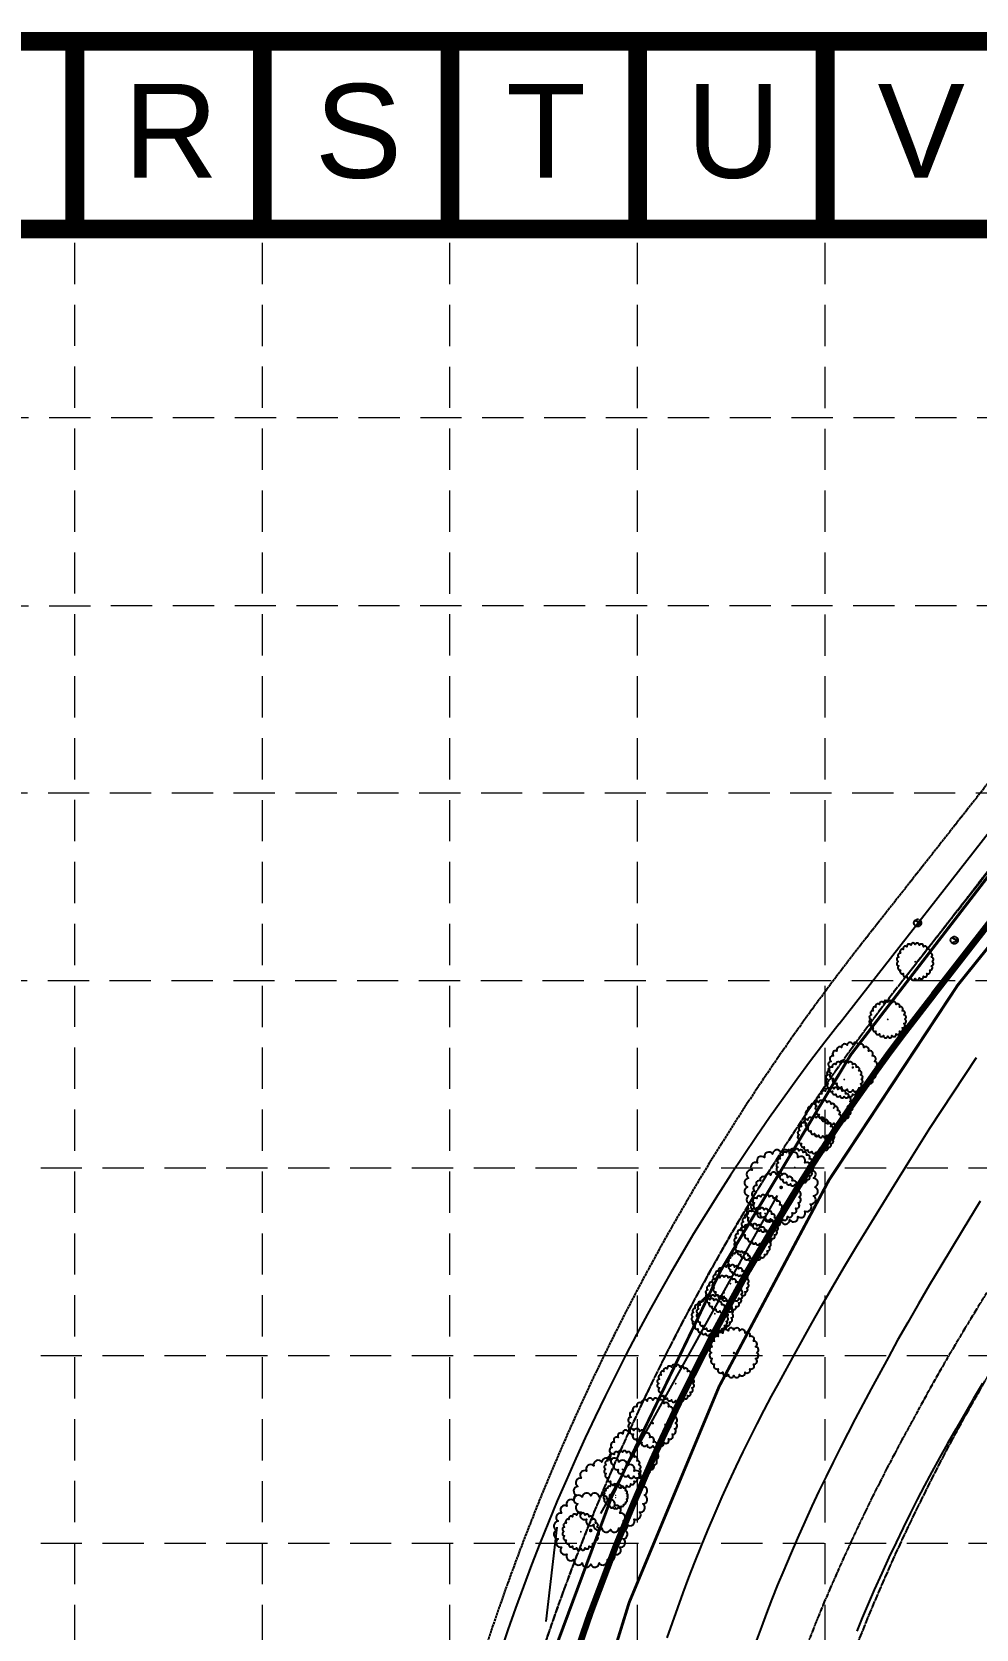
# Model space of a CAD drawing. Header units: inches. Extents: x 2600819 to 2602871, y 7032016 to 7035296.
# Drawn here: x 2601730.6 to 2601988.2, y 7034860.8 to 7035296.1 of the extents above; entities that cross this region are included whole.
import ezdxf
from ezdxf.enums import TextEntityAlignment as Align

# ---------------------------------------------------------------- set-up
doc = ezdxf.new("R2010")
doc.units = ezdxf.units.IN
doc.header["$MEASUREMENT"] = 0
for name, pattern in [('CREEK', [1.2, 1, -0.05, 0, -0.05, 0, -0.05, 0, -0.05]), ('DASHED', [0.8, 0.75, -0.05]), ('HIDDEN', [0.375, 0.25, -0.125]), ('PHANTOM', [2.1, 1.75, -0.05, 0.1, -0.05, 0.1, -0.05])]:
    doc.linetypes.add(name, pattern=pattern)
for name, color, linetype in [('BASE', 7, 'Continuous'), ('CREEK', 170, 'CREEK'), ('EASPH-PVMT', 7, 'Continuous'), ('EESMT', 7, 'DASHED'), ('EWAT', 150, 'DASHED'), ('FENCE', 242, 'DASHED'), ('GRID', 254, 'HIDDEN'), ('LIMITS OF DISTURBANCE', 1, 'HIDDEN'), ('PWAT', 4, 'Continuous'), ('ROW', 252, 'PHANTOM'), ('TREE', 250, 'Continuous'), ('TREET', 250, 'Continuous')]:
    doc.layers.add(name, color=color, linetype=linetype)
doc.styles.get("Standard").update_dxf_attribs({"font": 'ARIAL.TTF'})
doc.styles.add('UTIL', font='romans.shx', dxfattribs={"width": 0.9})
doc.linetypes.add('8IN-W', pattern='A,0.8,-0.05,0.8,-0.05,0.8,-0.125,["8%%34 W",UTIL,S=0.08,R=0,X=-0.1,Y=-0.04],-0.22', length=2.845)
doc.linetypes.add('ASPH-E2', pattern='A,0.45,-0.05,0.9,[138,ltypeshp.shx,S=-0.013,R=0,X=0,Y=0],0.45', length=1.85)
doc.linetypes.add('BARBWIRE_1', pattern='A,1,-0.1,["X",Standard,S=0.075,R=0,X=-0.025,Y=-0.0375],-0.1', length=1.2)

# ---------------------------------------------------------------- blocks, each defined once
blk = doc.blocks.new('treet')
at = {"layer": 'TREET', "const_width": 0.5}
blk.add_lwpolyline([(-0.25, 0, 1), (0.25, 0, 1)], format="xyb", close=True, dxfattribs=at)

msp = doc.modelspace()

# ---------------------------------------------------------------- linework, layer by layer
at = {"color": 4}
for p, q in [((2601954.63, 7035002.2), (2601952.98, 7035003.34)), ((2601905.01, 7034915.7), (2601903.2, 7034916.55))]:
    msp.add_line(p, q, dxfattribs=at)
at = {"layer": 'BASE', "color": 9}
msp.add_line((2600872.39, 7035242.37), (2602816.94, 7035242.37), dxfattribs=at)
at = {"layer": 'BASE', "const_width": 5.12}
for points in [[(2602868.11, 7032018.5), (2602868.11, 7035293.54), (2600821.22, 7035293.54), (2600821.22, 7032018.5)], [(2602816.94, 7032069.68), (2602816.94, 7035242.37), (2600872.39, 7035242.37), (2600872.39, 7032069.68)]]:
    msp.add_lwpolyline(points, close=True, dxfattribs=at)
for points in [[(2601742.32, 7035293.54), (2601742.32, 7035242.37)], [(2601793.49, 7035293.54), (2601793.49, 7035242.37)], [(2601844.66, 7035293.54), (2601844.66, 7035242.37)], [(2601895.84, 7035293.54), (2601895.84, 7035242.37)], [(2601947.01, 7035293.54), (2601947.01, 7035242.37)]]:
    msp.add_lwpolyline(points, dxfattribs=at)
at = {"layer": 'CREEK'}
for p, q in [((2601991.1, 7034952.43), (2601988.1, 7034947.56)), ((2601988.1, 7034947.56), (2601985.11, 7034942.65)), ((2601985.11, 7034942.65), (2601982.22, 7034937.81)), ((2601982.22, 7034937.81), (2601979.49, 7034933.15)), ((2601979.49, 7034933.15), (2601977.01, 7034928.79)), ((2601977.01, 7034928.79), (2601972.29, 7034920.28)), ((2601972.29, 7034920.28), (2601967.95, 7034912.3)), ((2601965.89, 7034908.42), (2601963.88, 7034904.58)), ((2601967.95, 7034912.3), (2601965.89, 7034908.42)), ((2601963.88, 7034904.58), (2601961.91, 7034900.74)), ((2601961.91, 7034900.74), (2601959.96, 7034896.86)), ((2601959.96, 7034896.86), (2601958.03, 7034892.92)), ((2601958.03, 7034892.92), (2601956.09, 7034888.89)), ((2601956.09, 7034888.89), (2601954.14, 7034884.72)), ((2601954.14, 7034884.72), (2601952.15, 7034880.38)), ((2601952.15, 7034880.38), (2601950.12, 7034875.85)), ((2601950.12, 7034875.85), (2601948.4, 7034871.93)), ((2601948.4, 7034871.93), (2601946.78, 7034868.14)), ((2601946.78, 7034868.14), (2601945.25, 7034864.47)), ((2601943.8, 7034860.88), (2601942.42, 7034857.35)), ((2601945.25, 7034864.47), (2601943.8, 7034860.88))]:
    msp.add_line(p, q, dxfattribs=at)
at = {"layer": 'EASPH-PVMT', "linetype": 'ASPH-E2'}
for p, q in [((2601975.61, 7034997.31), (2601988.28, 7035016.52)), ((2601970.54, 7034989.26), (2601975.61, 7034997.31)), ((2601965.21, 7034980.71), (2601970.54, 7034989.26)), ((2601958.91, 7034970.48), (2601965.21, 7034980.71)), ((2601989.28, 7034977.39), (2601984.36, 7034969.34)), ((2601955.61, 7034965.04), (2601958.91, 7034970.48)), ((2601984.36, 7034969.34), (2601978.56, 7034959.7)), ((2601952.32, 7034959.57), (2601955.61, 7034965.04)), ((2601949.13, 7034954.18), (2601952.32, 7034959.57)), ((2601978.56, 7034959.7), (2601975.52, 7034954.59)), ((2601946.11, 7034948.99), (2601949.13, 7034954.18)), ((2601975.52, 7034954.59), (2601972.5, 7034949.43)), ((2601943.36, 7034944.14), (2601946.11, 7034948.99)), ((2601972.5, 7034949.43), (2601969.56, 7034944.35)), ((2601938.73, 7034935.81), (2601943.36, 7034944.14)), ((2601969.56, 7034944.35), (2601966.79, 7034939.47)), ((2601966.79, 7034939.47), (2601964.27, 7034934.9)), ((2601934.44, 7034928.01), (2601938.73, 7034935.81)), ((2601964.27, 7034934.9), (2601959.57, 7034926.22)), ((2601932.41, 7034924.22), (2601934.44, 7034928.01)), ((2601959.57, 7034926.22), (2601955.24, 7034918.07)), ((2601930.42, 7034920.47), (2601932.41, 7034924.22)), ((2601928.48, 7034916.71), (2601930.42, 7034920.47)), ((2601955.24, 7034918.07), (2601953.18, 7034914.12)), ((2601924.66, 7034909.06), (2601926.56, 7034912.92)), ((2601926.56, 7034912.92), (2601928.48, 7034916.71)), ((2601953.18, 7034914.12), (2601951.17, 7034910.21)), ((2601922.77, 7034905.11), (2601924.66, 7034909.06)), ((2601951.17, 7034910.21), (2601949.19, 7034906.29)), ((2601920.87, 7034901.02), (2601922.77, 7034905.11)), ((2601949.19, 7034906.29), (2601947.25, 7034902.35)), ((2601918.95, 7034896.76), (2601920.87, 7034901.02)), ((2601947.25, 7034902.35), (2601945.32, 7034898.33)), ((2601917.01, 7034892.31), (2601918.95, 7034896.76)), ((2601945.32, 7034898.33), (2601943.39, 7034894.22)), ((2601915.05, 7034887.71), (2601917.01, 7034892.31)), ((2601943.39, 7034894.22), (2601941.44, 7034889.97)), ((2601913.22, 7034883.28), (2601915.05, 7034887.71)), ((2601941.44, 7034889.97), (2601939.47, 7034885.55)), ((2601911.49, 7034878.98), (2601913.22, 7034883.28)), ((2601939.47, 7034885.55), (2601937.46, 7034880.93)), ((2601909.85, 7034874.78), (2601911.49, 7034878.98)), ((2601937.46, 7034880.93), (2601935.7, 7034876.79)), ((2601908.29, 7034870.65), (2601909.85, 7034874.78)), ((2601935.7, 7034876.79), (2601934.05, 7034872.79)), ((2601906.79, 7034866.55), (2601908.29, 7034870.65)), ((2601934.05, 7034872.79), (2601932.49, 7034868.91)), ((2601905.34, 7034862.45), (2601906.79, 7034866.55)), ((2601931.02, 7034865.13), (2601929.61, 7034861.4)), ((2601932.49, 7034868.91), (2601931.02, 7034865.13)), ((2601903.92, 7034858.33), (2601905.34, 7034862.45)), ((2601929.61, 7034861.4), (2601928.26, 7034857.7))]:
    msp.add_line(p, q, dxfattribs=at)
at = {"layer": 'EESMT'}
msp.add_line((2602074.53, 7035196.78), (2601957.77, 7035048.57), dxfattribs=at)
msp.add_arc((2602451.19, 7034659.86), 628.14, 141.76951, 180.91951, dxfattribs=at)
msp.add_arc((2602451.19, 7034659.86), 628.14, 141.76951, 180.91951, dxfattribs=at)
at = {"layer": 'EWAT', "color": 145, "linetype": '8IN-W'}
for q in [(2602102.06, 7035219.11), (2602084.59, 7035196.78)]:
    msp.add_line((2601950.82, 7035025.72), q, dxfattribs=at)
at = {"layer": 'EWAT', "color": 145}
for p, q in [((2601971.53, 7035053.93, 549.82), (2601973.24, 7035053.23, 549.82)), ((2601971.53, 7035052.52, 549.82), (2601973.24, 7035053.23, 549.82)), ((2601981.54, 7035049.22, 549.29), (2601983.25, 7035048.52, 549.29)), ((2601981.54, 7035047.81, 549.29), (2601983.25, 7035048.52, 549.29))]:
    msp.add_line(p, q, dxfattribs=at)
for centre in [(2601972.24, 7035053.23, 549.82), (2601982.25, 7035048.52, 549.29)]:
    msp.add_circle(centre, 1, dxfattribs=at)
at = {"layer": 'EWAT', "color": 145, "linetype": '8IN-W'}
msp.add_arc((2602395.26, 7034675.19), 566.03, 141.737, 182.5623, dxfattribs=at)
at = {"layer": 'FENCE', "color": 252, "linetype": 'BARBWIRE_1'}
for p, q in [((2601933.91, 7034978.9), (2601926.86, 7034966.28)), ((2601926.86, 7034966.28), (2601885.69, 7034892.26)), ((2601989.91, 7034927.7), (2601987.47, 7034923.62)), ((2601987.47, 7034923.62), (2601982.65, 7034915.29)), ((2601982.65, 7034915.29), (2601980.4, 7034911.32)), ((2601980.4, 7034911.32), (2601978.25, 7034907.45)), ((2601978.25, 7034907.45), (2601976.16, 7034903.64)), ((2601974.14, 7034899.85), (2601972.16, 7034896.06)), ((2601976.16, 7034903.64), (2601974.14, 7034899.85)), ((2601972.16, 7034896.06), (2601970.21, 7034892.24)), ((2601970.21, 7034892.24), (2601968.28, 7034888.35)), ((2601873.81, 7034888.56), (2601870.84, 7034862.8)), ((2601968.28, 7034888.35), (2601966.35, 7034884.36)), ((2601966.35, 7034884.36), (2601964.41, 7034880.24)), ((2601964.41, 7034880.24), (2601962.44, 7034875.96)), ((2601962.44, 7034875.96), (2601960.43, 7034871.48)), ((2601960.43, 7034871.48), (2601958.73, 7034867.6)), ((2601958.73, 7034867.6), (2601957.15, 7034863.86)), ((2601957.15, 7034863.86), (2601955.66, 7034860.23))]:
    msp.add_line(p, q, dxfattribs=at)
at = {"layer": 'GRID', "color": 252, "linetype": 'HIDDEN', "lineweight": 0, "ltscale": 45}
for p, q in [((2601742.32, 7032274.25), (2601742.32, 7035242.37)), ((2601793.49, 7032274.24), (2601793.49, 7035242.37)), ((2601844.66, 7032274.23), (2601844.66, 7035242.37)), ((2601895.84, 7032274.22), (2601895.84, 7035242.37)), ((2601947.01, 7032274.21), (2601947.01, 7035242.37)), ((2600874.72, 7035190.85), (2602816.1, 7035191.11)), ((2600874.68, 7035139.54), (2602816.1, 7035139.93)), ((2600874.39, 7035088.52), (2602816.94, 7035088.85)), ((2600874.32, 7035037.39), (2602816.94, 7035037.68)), ((2600872.39, 7034986.51), (2602816.94, 7034986.51)), ((2600872.39, 7034935.33), (2602816.94, 7034935.33)), ((2600872.39, 7034884.16), (2602816.94, 7034884.16))]:
    msp.add_line(p, q, dxfattribs=at)
at = {"layer": 'LIMITS OF DISTURBANCE', "ltscale": 30, "const_width": 0.8}
msp.add_lwpolyline([(2602098.87, 7035178.16), (2602085.87, 7035188.41), (2601954.01, 7035017.31, 0.117166), (2601835.45, 7034698.63), (2601864.72, 7032807.92, -0.205334), (2601732.08, 7032479.82), (2601736.56, 7032472.86), (2601761.9, 7032500.44, 0.078199), (2601787.5, 7032530.25), (2601853.11, 7032486.78), (2601920.2, 7032504.17), (2601917.62, 7032515.06), (2601850.32, 7032500), (2601792.72, 7032537.21), (2601794.71, 7032541.43, 0.131813), (2601873.12, 7032762.58), (2601872.61, 7032854.08), (2601854.56, 7034681.43, -0.16685), (2602023.18, 7035085.91)], format="xyb", close=True, dxfattribs=at)
at = {"layer": 'PWAT', "color": 4, "lineweight": 200}
msp.add_line((2601976.63, 7035033.71), (2602058.76, 7035139.36), dxfattribs=at)
msp.add_arc((2602451.19, 7034659.86), 604.14, 141.76951, 180.91951, dxfattribs=at)
at = {"layer": 'ROW'}
for p, q in [((2602106.71, 7035213.38), (2601969.56, 7035039.28)), ((2601969.54, 7035039.26), (2602051.65, 7035144.88))]:
    msp.add_line(p, q, dxfattribs=at)
for radius, start, end in [(613.14, 141.76951, 180.91951), (613.14, 141.77221, 180.91951), (533.14, 141.7695, 180.9195), (533.14, 141.7695, 180.9195)]:
    msp.add_arc((2602451.19, 7034659.86), radius, start, end, dxfattribs=at)
at = {"layer": 'TREE'}
for points, elevation in [([(2601976.16, 7035042.72, 0.836526), (2601976, 7035043.92, 0.836526), (2601975.54, 7035045.03, 0.836526), (2601974.8, 7035045.99, 0.836526), (2601973.84, 7035046.73, 0.836526), (2601972.72, 7035047.19, 0.832239), (2601971.57, 7035047.38, 0.832239), (2601970.41, 7035047.19, 0.836526), (2601969.29, 7035046.73, 0.836526), (2601968.33, 7035045.99, 0.836526), (2601967.59, 7035045.03, 0.836526), (2601967.13, 7035043.92, 0.836526), (2601966.97, 7035042.72, 0.836526), (2601967.13, 7035041.52, 0.836526), (2601967.59, 7035040.4, 0.836526), (2601968.33, 7035039.44, 0.836526), (2601969.29, 7035038.7, 0.836526), (2601970.41, 7035038.24, 0.832239), (2601971.57, 7035038.05, 0.832239), (2601972.72, 7035038.24, 0.836526), (2601973.84, 7035038.7, 0.836526), (2601974.8, 7035039.44, 0.836526), (2601975.54, 7035040.4, 0.836526), (2601976, 7035041.52, 0.836526)], 548.38), ([(2601968.68, 7035026.99, 0.836526), (2601968.52, 7035028.19, 0.836526), (2601968.06, 7035029.31, 0.836526), (2601967.32, 7035030.27, 0.836526), (2601966.36, 7035031.01, 0.836526), (2601965.25, 7035031.47, 0.832239), (2601964.09, 7035031.66, 0.832239), (2601962.93, 7035031.47, 0.836526), (2601961.81, 7035031.01, 0.836526), (2601960.85, 7035030.27, 0.836526), (2601960.11, 7035029.31, 0.836526), (2601959.65, 7035028.19, 0.836526), (2601959.49, 7035026.99, 0.836526), (2601959.65, 7035025.79, 0.836526), (2601960.11, 7035024.68, 0.836526), (2601960.85, 7035023.72, 0.836526), (2601961.81, 7035022.98, 0.836526), (2601962.93, 7035022.52, 0.832239), (2601964.09, 7035022.33, 0.832239), (2601965.25, 7035022.52, 0.836526), (2601966.36, 7035022.98, 0.836526), (2601967.32, 7035023.72, 0.836526), (2601968.06, 7035024.68, 0.836526), (2601968.52, 7035025.79, 0.836526)], 548.15), ([(2601960.68, 7035013.91, 0.836526), (2601960.47, 7035015.51, 0.836526), (2601959.85, 7035017, 0.836526), (2601958.87, 7035018.28, 0.836526), (2601957.59, 7035019.27, 0.836526), (2601956.1, 7035019.88, 0.832239), (2601954.56, 7035020.13, 0.832239), (2601953.01, 7035019.88, 0.836526), (2601951.52, 7035019.27, 0.836526), (2601950.24, 7035018.28, 0.836526), (2601949.26, 7035017, 0.836526), (2601948.64, 7035015.51, 0.836526), (2601948.43, 7035013.91, 0.836526), (2601948.64, 7035012.32, 0.836526), (2601949.26, 7035010.83, 0.836526), (2601950.24, 7035009.55, 0.836526), (2601951.52, 7035008.56, 0.836526), (2601953.01, 7035007.95, 0.832239), (2601954.56, 7035007.7, 0.832239), (2601956.1, 7035007.95, 0.836526), (2601957.59, 7035008.56, 0.836526), (2601958.87, 7035009.55, 0.836526), (2601959.85, 7035010.83, 0.836526), (2601960.47, 7035012.32, 0.836526)], 548.25), ([(2601956.83, 7035010.61, 0.836526), (2601956.67, 7035011.81, 0.836526), (2601956.21, 7035012.93, 0.836526), (2601955.48, 7035013.89, 0.836526), (2601954.52, 7035014.63, 0.836526), (2601953.4, 7035015.09, 0.832239), (2601952.24, 7035015.28, 0.832239), (2601951.08, 7035015.09, 0.836526), (2601949.96, 7035014.63, 0.836526), (2601949, 7035013.89, 0.836526), (2601948.27, 7035012.93, 0.836526), (2601947.8, 7035011.81, 0.836526), (2601947.65, 7035010.61, 0.836526), (2601947.8, 7035009.41, 0.836526), (2601948.27, 7035008.3, 0.836526), (2601949, 7035007.34, 0.836526), (2601949.96, 7035006.6, 0.836526), (2601951.08, 7035006.14, 0.832239), (2601952.24, 7035005.95, 0.832239), (2601953.4, 7035006.14, 0.836526), (2601954.52, 7035006.6, 0.836526), (2601955.48, 7035007.34, 0.836526), (2601956.21, 7035008.3, 0.836526), (2601956.67, 7035009.41, 0.836526)], 548.31), ([(2601953.94, 7035003.33, 0.836526), (2601953.78, 7035004.53, 0.836526), (2601953.32, 7035005.65, 0.836526), (2601952.58, 7035006.61, 0.836526), (2601951.62, 7035007.34, 0.836526), (2601950.5, 7035007.81, 0.832239), (2601949.35, 7035007.99, 0.832239), (2601948.19, 7035007.81, 0.836526), (2601947.07, 7035007.34, 0.836526), (2601946.11, 7035006.61, 0.836526), (2601945.37, 7035005.65, 0.836526), (2601944.91, 7035004.53, 0.836526), (2601944.75, 7035003.33, 0.836526), (2601944.91, 7035002.13, 0.836526), (2601945.37, 7035001.01, 0.836526), (2601946.11, 7035000.05, 0.836526), (2601947.07, 7034999.32, 0.836526), (2601948.19, 7034998.85, 0.832239), (2601949.35, 7034998.67, 0.832239), (2601950.5, 7034998.85, 0.836526), (2601951.62, 7034999.32, 0.836526), (2601952.58, 7035000.05, 0.836526), (2601953.32, 7035001.01, 0.836526), (2601953.78, 7035002.13, 0.836526)], 547.97), ([(2601950.97, 7034999.82, 0.836526), (2601950.81, 7035001.02, 0.836526), (2601950.35, 7035002.14, 0.836526), (2601949.61, 7035003.1, 0.836526), (2601948.66, 7035003.84, 0.836526), (2601947.54, 7035004.3, 0.832239), (2601946.38, 7035004.49, 0.832239), (2601945.22, 7035004.3, 0.836526), (2601944.1, 7035003.84, 0.836526), (2601943.14, 7035003.1, 0.836526), (2601942.41, 7035002.14, 0.836526), (2601941.94, 7035001.02, 0.836526), (2601941.78, 7034999.82, 0.836526), (2601941.94, 7034998.63, 0.836526), (2601942.41, 7034997.51, 0.836526), (2601943.14, 7034996.55, 0.836526), (2601944.1, 7034995.81, 0.836526), (2601945.22, 7034995.35, 0.832239), (2601946.38, 7034995.16, 0.832239), (2601947.54, 7034995.35, 0.836526), (2601948.66, 7034995.81, 0.836526), (2601949.61, 7034996.55, 0.836526), (2601950.35, 7034997.51, 0.836526), (2601950.81, 7034998.63, 0.836526)], 547.9), ([(2601949.12, 7034995.45, 0.836526), (2601948.97, 7034996.65, 0.836526), (2601948.5, 7034997.76, 0.836526), (2601947.77, 7034998.72, 0.836526), (2601946.81, 7034999.46, 0.836526), (2601945.69, 7034999.92, 0.832239), (2601944.53, 7035000.11, 0.832239), (2601943.37, 7034999.92, 0.836526), (2601942.25, 7034999.46, 0.836526), (2601941.29, 7034998.72, 0.836526), (2601940.56, 7034997.76, 0.836526), (2601940.09, 7034996.65, 0.836526), (2601939.94, 7034995.45, 0.836526), (2601940.09, 7034994.25, 0.836526), (2601940.56, 7034993.13, 0.836526), (2601941.29, 7034992.17, 0.836526), (2601942.25, 7034991.43, 0.836526), (2601943.37, 7034990.97, 0.832239), (2601944.53, 7034990.78, 0.832239), (2601945.69, 7034990.97, 0.836526), (2601946.81, 7034991.43, 0.836526), (2601947.77, 7034992.17, 0.836526), (2601948.5, 7034993.13, 0.836526), (2601948.97, 7034994.25, 0.836526)], 547.58), ([(2601944.19, 7034981.26, 0.836526), (2601943.88, 7034983.66, 0.836526), (2601942.95, 7034985.89, 0.836526), (2601941.48, 7034987.81, 0.836526), (2601939.56, 7034989.28, 0.836526), (2601937.33, 7034990.21, 0.832239), (2601935.01, 7034990.58, 0.832239), (2601932.69, 7034990.21, 0.836526), (2601930.45, 7034989.28, 0.836526), (2601928.53, 7034987.81, 0.836526), (2601927.06, 7034985.89, 0.836526), (2601926.14, 7034983.66, 0.836526), (2601925.82, 7034981.26, 0.836526), (2601926.14, 7034978.86, 0.836526), (2601927.06, 7034976.62, 0.836526), (2601928.53, 7034974.7, 0.836526), (2601930.45, 7034973.23, 0.836526), (2601932.69, 7034972.31, 0.832239), (2601935.01, 7034971.93, 0.832239), (2601937.33, 7034972.31, 0.836526), (2601939.56, 7034973.23, 0.836526), (2601941.48, 7034974.7, 0.836526), (2601942.95, 7034976.62, 0.836526), (2601943.88, 7034978.86, 0.836526)], 547.55), ([(2601943.31, 7034986.62, 0.836526), (2601943.15, 7034987.82, 0.836526), (2601942.69, 7034988.93, 0.836526), (2601941.95, 7034989.89, 0.836526), (2601940.99, 7034990.63, 0.836526), (2601939.87, 7034991.09, 0.832239), (2601938.71, 7034991.28, 0.832239), (2601937.55, 7034991.09, 0.836526), (2601936.44, 7034990.63, 0.836526), (2601935.48, 7034989.89, 0.836526), (2601934.74, 7034988.93, 0.836526), (2601934.28, 7034987.82, 0.836526), (2601934.12, 7034986.62, 0.836526), (2601934.28, 7034985.42, 0.836526), (2601934.74, 7034984.3, 0.836526), (2601935.48, 7034983.34, 0.836526), (2601936.44, 7034982.6, 0.836526), (2601937.55, 7034982.14, 0.832239), (2601938.71, 7034981.95, 0.832239), (2601939.87, 7034982.14, 0.836526), (2601940.99, 7034982.6, 0.836526), (2601941.95, 7034983.34, 0.836526), (2601942.69, 7034984.3, 0.836526), (2601943.15, 7034985.42, 0.836526)], 547.75), ([(2601939.82, 7034978.54, 0.836526), (2601939.61, 7034980.14, 0.836526), (2601938.99, 7034981.63, 0.836526), (2601938.01, 7034982.91, 0.836526), (2601936.73, 7034983.89, 0.836526), (2601935.24, 7034984.5, 0.832239), (2601933.69, 7034984.75, 0.832239), (2601932.15, 7034984.5, 0.836526), (2601930.66, 7034983.89, 0.836526), (2601929.38, 7034982.91, 0.836526), (2601928.4, 7034981.63, 0.836526), (2601927.78, 7034980.14, 0.836526), (2601927.57, 7034978.54, 0.836526), (2601927.78, 7034976.94, 0.836526), (2601928.4, 7034975.45, 0.836526), (2601929.38, 7034974.17, 0.836526), (2601930.66, 7034973.19, 0.836526), (2601932.15, 7034972.57, 0.832239), (2601933.69, 7034972.32, 0.832239), (2601935.24, 7034972.57, 0.836526), (2601936.73, 7034973.19, 0.836526), (2601938.01, 7034974.17, 0.836526), (2601938.99, 7034975.45, 0.836526), (2601939.61, 7034976.94, 0.836526)], 547.66), ([(2601935.21, 7034974.08, 0.836526), (2601935.05, 7034975.28, 0.836526), (2601934.59, 7034976.39, 0.836526), (2601933.85, 7034977.35, 0.836526), (2601932.89, 7034978.09, 0.836526), (2601931.78, 7034978.55, 0.832239), (2601930.62, 7034978.74, 0.832239), (2601929.46, 7034978.55, 0.836526), (2601928.34, 7034978.09, 0.836526), (2601927.38, 7034977.35, 0.836526), (2601926.64, 7034976.39, 0.836526), (2601926.18, 7034975.28, 0.836526), (2601926.02, 7034974.08, 0.836526), (2601926.18, 7034972.88, 0.836526), (2601926.64, 7034971.76, 0.836526), (2601927.38, 7034970.8, 0.836526), (2601928.34, 7034970.06, 0.836526), (2601929.46, 7034969.6, 0.832239), (2601930.62, 7034969.41, 0.832239), (2601931.78, 7034969.6, 0.836526), (2601932.89, 7034970.06, 0.836526), (2601933.85, 7034970.8, 0.836526), (2601934.59, 7034971.76, 0.836526), (2601935.05, 7034972.88, 0.836526)], 547.3), ([(2601933.78, 7034970.53, 0.836526), (2601933.62, 7034971.73, 0.836526), (2601933.16, 7034972.85, 0.836526), (2601932.42, 7034973.81, 0.836526), (2601931.46, 7034974.55, 0.836526), (2601930.34, 7034975.01, 0.832239), (2601929.18, 7034975.2, 0.832239), (2601928.03, 7034975.01, 0.836526), (2601926.91, 7034974.55, 0.836526), (2601925.95, 7034973.81, 0.836526), (2601925.21, 7034972.85, 0.836526), (2601924.75, 7034971.73, 0.836526), (2601924.59, 7034970.53, 0.836526), (2601924.75, 7034969.33, 0.836526), (2601925.21, 7034968.22, 0.836526), (2601925.95, 7034967.26, 0.836526), (2601926.91, 7034966.52, 0.836526), (2601928.03, 7034966.06, 0.832239), (2601929.18, 7034965.87, 0.832239), (2601930.34, 7034966.06, 0.836526), (2601931.46, 7034966.52, 0.836526), (2601932.42, 7034967.26, 0.836526), (2601933.16, 7034968.22, 0.836526), (2601933.62, 7034969.33, 0.836526)], 547.34), ([(2601931.82, 7034966.16, 0.836526), (2601931.66, 7034967.36, 0.836526), (2601931.2, 7034968.48, 0.836526), (2601930.46, 7034969.44, 0.836526), (2601929.5, 7034970.18, 0.836526), (2601928.39, 7034970.64, 0.832239), (2601927.23, 7034970.83, 0.832239), (2601926.07, 7034970.64, 0.836526), (2601924.95, 7034970.18, 0.836526), (2601923.99, 7034969.44, 0.836526), (2601923.25, 7034968.48, 0.836526), (2601922.79, 7034967.36, 0.836526), (2601922.63, 7034966.16, 0.836526), (2601922.79, 7034964.96, 0.836526), (2601923.25, 7034963.85, 0.836526), (2601923.99, 7034962.89, 0.836526), (2601924.95, 7034962.15, 0.836526), (2601926.07, 7034961.69, 0.832239), (2601927.23, 7034961.5, 0.832239), (2601928.39, 7034961.69, 0.836526), (2601929.5, 7034962.15, 0.836526), (2601930.46, 7034962.89, 0.836526), (2601931.2, 7034963.85, 0.836526), (2601931.66, 7034964.96, 0.836526)], 547.36), ([(2601926.88, 7034960.35, 0.836526), (2601926.77, 7034961.15, 0.836526), (2601926.46, 7034961.89, 0.836526), (2601925.97, 7034962.53, 0.836526), (2601925.33, 7034963.02, 0.836526), (2601924.59, 7034963.33, 0.832239), (2601923.82, 7034963.46, 0.832239), (2601923.04, 7034963.33, 0.836526), (2601922.3, 7034963.02, 0.836526), (2601921.66, 7034962.53, 0.836526), (2601921.17, 7034961.89, 0.836526), (2601920.86, 7034961.15, 0.836526), (2601920.75, 7034960.35, 0.836526), (2601920.86, 7034959.55, 0.836526), (2601921.17, 7034958.81, 0.836526), (2601921.66, 7034958.17, 0.836526), (2601922.3, 7034957.67, 0.836526), (2601923.04, 7034957.37, 0.832239), (2601923.82, 7034957.24, 0.832239), (2601924.59, 7034957.37, 0.836526), (2601925.33, 7034957.67, 0.836526), (2601925.97, 7034958.17, 0.836526), (2601926.46, 7034958.81, 0.836526), (2601926.77, 7034959.55, 0.836526)], 547.36), ([(2601924.03, 7034951.99, 0.836526), (2601923.87, 7034953.19, 0.836526), (2601923.41, 7034954.31, 0.836526), (2601922.68, 7034955.27, 0.836526), (2601921.72, 7034956, 0.836526), (2601920.6, 7034956.47, 0.832239), (2601919.44, 7034956.66, 0.832239), (2601918.28, 7034956.47, 0.836526), (2601917.16, 7034956, 0.836526), (2601916.2, 7034955.27, 0.836526), (2601915.47, 7034954.31, 0.836526), (2601915, 7034953.19, 0.836526), (2601914.84, 7034951.99, 0.836526), (2601915, 7034950.79, 0.836526), (2601915.47, 7034949.68, 0.836526), (2601916.2, 7034948.72, 0.836526), (2601917.16, 7034947.98, 0.836526), (2601918.28, 7034947.52, 0.832239), (2601919.44, 7034947.33, 0.832239), (2601920.6, 7034947.52, 0.836526), (2601921.72, 7034947.98, 0.836526), (2601922.68, 7034948.72, 0.836526), (2601923.41, 7034949.68, 0.836526), (2601923.87, 7034950.79, 0.836526)], 547.05), ([(2601925.76, 7034954.97, 0.836526), (2601925.61, 7034956.17, 0.836526), (2601925.14, 7034957.29, 0.836526), (2601924.41, 7034958.25, 0.836526), (2601923.45, 7034958.99, 0.836526), (2601922.33, 7034959.45, 0.832239), (2601921.17, 7034959.64, 0.832239), (2601920.01, 7034959.45, 0.836526), (2601918.89, 7034958.99, 0.836526), (2601917.93, 7034958.25, 0.836526), (2601917.2, 7034957.29, 0.836526), (2601916.73, 7034956.17, 0.836526), (2601916.58, 7034954.97, 0.836526), (2601916.73, 7034953.78, 0.836526), (2601917.2, 7034952.66, 0.836526), (2601917.93, 7034951.7, 0.836526), (2601918.89, 7034950.96, 0.836526), (2601920.01, 7034950.5, 0.832239), (2601921.17, 7034950.31, 0.832239), (2601922.33, 7034950.5, 0.836526), (2601923.45, 7034950.96, 0.836526), (2601924.41, 7034951.7, 0.836526), (2601925.14, 7034952.66, 0.836526), (2601925.61, 7034953.78, 0.836526)], 547.15), ([(2601921.52, 7034946.77, 0.836526), (2601921.37, 7034947.97, 0.836526), (2601920.9, 7034949.08, 0.836526), (2601920.17, 7034950.04, 0.836526), (2601919.21, 7034950.78, 0.836526), (2601918.09, 7034951.24, 0.832239), (2601916.93, 7034951.43, 0.832239), (2601915.77, 7034951.24, 0.836526), (2601914.65, 7034950.78, 0.836526), (2601913.69, 7034950.04, 0.836526), (2601912.96, 7034949.08, 0.836526), (2601912.5, 7034947.97, 0.836526), (2601912.34, 7034946.77, 0.836526), (2601912.5, 7034945.57, 0.836526), (2601912.96, 7034944.45, 0.836526), (2601913.69, 7034943.49, 0.836526), (2601914.65, 7034942.75, 0.836526), (2601915.77, 7034942.29, 0.832239), (2601916.93, 7034942.1, 0.832239), (2601918.09, 7034942.29, 0.836526), (2601919.21, 7034942.75, 0.836526), (2601920.17, 7034943.49, 0.836526), (2601920.9, 7034944.45, 0.836526), (2601921.37, 7034945.57, 0.836526)], 546.98), ([(2601920.15, 7034945.84, 0.836526), (2601919.99, 7034947.04, 0.836526), (2601919.53, 7034948.15, 0.836526), (2601918.79, 7034949.11, 0.836526), (2601917.83, 7034949.85, 0.836526), (2601916.71, 7034950.31, 0.832239), (2601915.55, 7034950.5, 0.832239), (2601914.39, 7034950.31, 0.836526), (2601913.28, 7034949.85, 0.836526), (2601912.32, 7034949.11, 0.836526), (2601911.58, 7034948.15, 0.836526), (2601911.12, 7034947.04, 0.836526), (2601910.96, 7034945.84, 0.836526), (2601911.12, 7034944.64, 0.836526), (2601911.58, 7034943.52, 0.836526), (2601912.32, 7034942.56, 0.836526), (2601913.28, 7034941.82, 0.836526), (2601914.39, 7034941.36, 0.832239), (2601915.55, 7034941.17, 0.832239), (2601916.71, 7034941.36, 0.836526), (2601917.83, 7034941.82, 0.836526), (2601918.79, 7034942.56, 0.836526), (2601919.53, 7034943.52, 0.836526), (2601919.99, 7034944.64, 0.836526)], 546.94), ([(2601928.26, 7034936.1, 0.836526), (2601928.05, 7034937.7, 0.836526), (2601927.43, 7034939.19, 0.836526), (2601926.45, 7034940.47, 0.836526), (2601925.17, 7034941.45, 0.836526), (2601923.68, 7034942.06, 0.832239), (2601922.14, 7034942.31, 0.832239), (2601920.59, 7034942.06, 0.836526), (2601919.1, 7034941.45, 0.836526), (2601917.82, 7034940.47, 0.836526), (2601916.84, 7034939.19, 0.836526), (2601916.22, 7034937.7, 0.836526), (2601916.01, 7034936.1, 0.836526), (2601916.22, 7034934.5, 0.836526), (2601916.84, 7034933.01, 0.836526), (2601917.82, 7034931.73, 0.836526), (2601919.1, 7034930.75, 0.836526), (2601920.59, 7034930.13, 0.832239), (2601922.14, 7034929.88, 0.832239), (2601923.68, 7034930.13, 0.836526), (2601925.17, 7034930.75, 0.836526), (2601926.45, 7034931.73, 0.836526), (2601927.43, 7034933.01, 0.836526), (2601928.05, 7034934.5, 0.836526)], 546.77), ([(2601910.83, 7034927.69, 0.836526), (2601910.67, 7034928.89, 0.836526), (2601910.21, 7034930.01, 0.836526), (2601909.47, 7034930.97, 0.836526), (2601908.51, 7034931.7, 0.836526), (2601907.4, 7034932.17, 0.832239), (2601906.24, 7034932.35, 0.832239), (2601905.08, 7034932.17, 0.836526), (2601903.96, 7034931.7, 0.836526), (2601903, 7034930.97, 0.836526), (2601902.26, 7034930.01, 0.836526), (2601901.8, 7034928.89, 0.836526), (2601901.64, 7034927.69, 0.836526), (2601901.8, 7034926.49, 0.836526), (2601902.26, 7034925.37, 0.836526), (2601903, 7034924.41, 0.836526), (2601903.96, 7034923.68, 0.836526), (2601905.08, 7034923.22, 0.832239), (2601906.24, 7034923.03, 0.832239), (2601907.4, 7034923.22, 0.836526), (2601908.51, 7034923.68, 0.836526), (2601909.47, 7034924.41, 0.836526), (2601910.21, 7034925.37, 0.836526), (2601910.67, 7034926.49, 0.836526)], 546.17), ([(2601906.12, 7034916.93, 0.836526), (2601905.91, 7034918.53, 0.836526), (2601905.29, 7034920.02, 0.836526), (2601904.31, 7034921.3, 0.836526), (2601903.03, 7034922.28, 0.836526), (2601901.54, 7034922.9, 0.832239), (2601899.99, 7034923.15, 0.832239), (2601898.45, 7034922.9, 0.836526), (2601896.96, 7034922.28, 0.836526), (2601895.68, 7034921.3, 0.836526), (2601894.7, 7034920.02, 0.836526), (2601894.08, 7034918.53, 0.836526), (2601893.87, 7034916.93, 0.836526), (2601894.08, 7034915.34, 0.836526), (2601894.7, 7034913.85, 0.836526), (2601895.68, 7034912.57, 0.836526), (2601896.96, 7034911.58, 0.836526), (2601898.45, 7034910.97, 0.832239), (2601899.99, 7034910.72, 0.832239), (2601901.54, 7034910.97, 0.836526), (2601903.03, 7034911.58, 0.836526), (2601904.31, 7034912.57, 0.836526), (2601905.29, 7034913.85, 0.836526), (2601905.91, 7034915.34, 0.836526)], 545.85), ([(2601900.97, 7034908.65, 0.836526), (2601900.76, 7034910.25, 0.836526), (2601900.14, 7034911.74, 0.836526), (2601899.16, 7034913.02, 0.836526), (2601897.88, 7034914, 0.836526), (2601896.39, 7034914.62, 0.832239), (2601894.85, 7034914.87, 0.832239), (2601893.3, 7034914.62, 0.836526), (2601891.81, 7034914, 0.836526), (2601890.53, 7034913.02, 0.836526), (2601889.55, 7034911.74, 0.836526), (2601888.93, 7034910.25, 0.836526), (2601888.72, 7034908.65, 0.836526), (2601888.93, 7034907.06, 0.836526), (2601889.55, 7034905.56, 0.836526), (2601890.53, 7034904.29, 0.836526), (2601891.81, 7034903.3, 0.836526), (2601893.3, 7034902.69, 0.832239), (2601894.85, 7034902.44, 0.832239), (2601896.39, 7034902.69, 0.836526), (2601897.88, 7034903.3, 0.836526), (2601899.16, 7034904.29, 0.836526), (2601900.14, 7034905.56, 0.836526), (2601900.76, 7034907.06, 0.836526)], 545.58), ([(2601896.3, 7034904.33, 0.836526), (2601896.15, 7034905.53, 0.836526), (2601895.68, 7034906.65, 0.836526), (2601894.95, 7034907.61, 0.836526), (2601893.99, 7034908.34, 0.836526), (2601892.87, 7034908.81, 0.832239), (2601891.71, 7034908.99, 0.832239), (2601890.55, 7034908.81, 0.836526), (2601889.43, 7034908.34, 0.836526), (2601888.47, 7034907.61, 0.836526), (2601887.74, 7034906.65, 0.836526), (2601887.27, 7034905.53, 0.836526), (2601887.12, 7034904.33, 0.836526), (2601887.27, 7034903.13, 0.836526), (2601887.74, 7034902.01, 0.836526), (2601888.47, 7034901.05, 0.836526), (2601889.43, 7034900.32, 0.836526), (2601890.55, 7034899.85, 0.832239), (2601891.71, 7034899.67, 0.832239), (2601892.87, 7034899.85, 0.836526), (2601893.99, 7034900.32, 0.836526), (2601894.95, 7034901.05, 0.836526), (2601895.68, 7034902.01, 0.836526), (2601896.15, 7034903.13, 0.836526)], 545.5), ([(2601897.61, 7034897.26, 0.836526), (2601897.3, 7034899.66, 0.836526), (2601896.37, 7034901.9, 0.836526), (2601894.9, 7034903.82, 0.836526), (2601892.98, 7034905.29, 0.836526), (2601890.74, 7034906.21, 0.832239), (2601888.42, 7034906.59, 0.832239), (2601886.11, 7034906.21, 0.836526), (2601883.87, 7034905.29, 0.836526), (2601881.95, 7034903.82, 0.836526), (2601880.48, 7034901.9, 0.836526), (2601879.55, 7034899.66, 0.836526), (2601879.24, 7034897.26, 0.836526), (2601879.55, 7034894.86, 0.836526), (2601880.48, 7034892.63, 0.836526), (2601881.95, 7034890.71, 0.836526), (2601883.87, 7034889.24, 0.836526), (2601886.11, 7034888.31, 0.832239), (2601888.42, 7034887.94, 0.832239), (2601890.74, 7034888.31, 0.836526), (2601892.98, 7034889.24, 0.836526), (2601894.9, 7034890.71, 0.836526), (2601896.37, 7034892.63, 0.836526), (2601897.3, 7034894.86, 0.836526)], 545.61), ([(2601892.92, 7034896.94, 0.836526), (2601892.82, 7034897.74, 0.836526), (2601892.51, 7034898.48, 0.836526), (2601892.02, 7034899.12, 0.836526), (2601891.38, 7034899.61, 0.836526), (2601890.63, 7034899.92, 0.832239), (2601889.86, 7034900.05, 0.832239), (2601889.09, 7034899.92, 0.836526), (2601888.34, 7034899.61, 0.836526), (2601887.7, 7034899.12, 0.836526), (2601887.21, 7034898.48, 0.836526), (2601886.9, 7034897.74, 0.836526), (2601886.8, 7034896.94, 0.836526), (2601886.9, 7034896.14, 0.836526), (2601887.21, 7034895.39, 0.836526), (2601887.7, 7034894.75, 0.836526), (2601888.34, 7034894.26, 0.836526), (2601889.09, 7034893.95, 0.832239), (2601889.86, 7034893.83, 0.832239), (2601890.63, 7034893.95, 0.836526), (2601891.38, 7034894.26, 0.836526), (2601892.02, 7034894.75, 0.836526), (2601892.51, 7034895.39, 0.836526), (2601892.82, 7034896.14, 0.836526)], 545.41), ([(2601892.23, 7034887.74, 0.836526), (2601891.92, 7034890.14, 0.836526), (2601890.99, 7034892.37, 0.836526), (2601889.52, 7034894.29, 0.836526), (2601887.6, 7034895.76, 0.836526), (2601885.36, 7034896.69, 0.832239), (2601883.05, 7034897.07, 0.832239), (2601880.73, 7034896.69, 0.836526), (2601878.49, 7034895.76, 0.836526), (2601876.57, 7034894.29, 0.836526), (2601875.1, 7034892.37, 0.836526), (2601874.17, 7034890.14, 0.836526), (2601873.86, 7034887.74, 0.836526), (2601874.17, 7034885.34, 0.836526), (2601875.1, 7034883.1, 0.836526), (2601876.57, 7034881.19, 0.836526), (2601878.49, 7034879.71, 0.836526), (2601880.73, 7034878.79, 0.832239), (2601883.05, 7034878.41, 0.832239), (2601885.36, 7034878.79, 0.836526), (2601887.6, 7034879.71, 0.836526), (2601889.52, 7034881.19, 0.836526), (2601890.99, 7034883.1, 0.836526), (2601891.92, 7034885.34, 0.836526)], 545.33), ([(2601884.94, 7034887.35, 0.836526), (2601884.78, 7034888.55, 0.836526), (2601884.32, 7034889.67, 0.836526), (2601883.58, 7034890.63, 0.836526), (2601882.62, 7034891.36, 0.836526), (2601881.51, 7034891.82, 0.832239), (2601880.35, 7034892.01, 0.832239), (2601879.19, 7034891.82, 0.836526), (2601878.07, 7034891.36, 0.836526), (2601877.11, 7034890.63, 0.836526), (2601876.37, 7034889.67, 0.836526), (2601875.91, 7034888.55, 0.836526), (2601875.75, 7034887.35, 0.836526), (2601875.91, 7034886.15, 0.836526), (2601876.37, 7034885.03, 0.836526), (2601877.11, 7034884.07, 0.836526), (2601878.07, 7034883.34, 0.836526), (2601879.19, 7034882.87, 0.832239), (2601880.35, 7034882.69, 0.832239), (2601881.51, 7034882.87, 0.836526), (2601882.62, 7034883.34, 0.836526), (2601883.58, 7034884.07, 0.836526), (2601884.32, 7034885.03, 0.836526), (2601884.78, 7034886.15, 0.836526)], 545.64)]:
    msp.add_lwpolyline(points, format="xyb", close=True, dxfattribs=dict(at, elevation=elevation))

# ---------------------------------------------------------------- block references
at = {"layer": 'TREET'}
for p, xscale, yscale, zscale in [((2601971.57, 7035042.66, 548.38), 0.4997999998740852, 0.4998000003397465, 0.4998000000000502), ((2601964.09, 7035026.94, 548.15), 0.4997999998740852, 0.4998000003397465, 0.4998000000000502), ((2601954.56, 7035013.84, 548.25), 0.666399999987334, 0.6664000004529953, 0.6663999999999533), ((2601952.24, 7035010.56, 548.31), 0.4997999998740852, 0.4998000003397465, 0.4998000000000502), ((2601946.38, 7034999.77, 547.9), 0.4997999998740852, 0.4998000003397465, 0.4998000000000502), ((2601944.53, 7034995.39, 547.58), 0.4997999998740852, 0.4998000003397465, 0.4998000000000502), ((2601938.71, 7034986.56, 547.75), 0.4997999998740852, 0.4998000003397465, 0.4998000000000502), ((2601933.69, 7034978.46, 547.66), 0.666399999987334, 0.6664000004529953, 0.6663999999999533), ((2601935.01, 7034981.15, 547.55), 0.9996000002138317, 0.9995999997481704, 0.9995999999999867), ((2601930.62, 7034974.02, 547.3), 0.4997999998740852, 0.4998000003397465, 0.4998000000000502), ((2601929.18, 7034970.48, 547.34), 0.4997999998740852, 0.4998000003397465, 0.4998000000000502), ((2601927.23, 7034966.11, 547.36), 0.4997999998740852, 0.4998000003397465, 0.4998000000000502), ((2601923.82, 7034960.31, 547.36), 0.3332000002264977, 0.3332000002264977, 0.3332000000000335), ((2601921.17, 7034954.92, 547.15), 0.4997999998740852, 0.4998000003397465, 0.4998000000000502), ((2601915.55, 7034945.78, 546.94), 0.4997999998740852, 0.4998000003397465, 0.4998000000000502), ((2601916.93, 7034946.71, 546.98), 0.4997999998740852, 0.4998000003397465, 0.4998000000000502), ((2601922.14, 7034936.02, 546.77), 0.666399999987334, 0.6664000004529953, 0.6663999999999533), ((2601906.24, 7034927.64, 546.17), 0.4997999998740852, 0.4998000003397465, 0.4998000000000502), ((2601899.99, 7034916.86, 545.85), 0.666399999987334, 0.6664000004529953, 0.6663999999999533), ((2601894.85, 7034908.58, 545.58), 0.666399999987334, 0.6664000004529953, 0.6663999999999533), ((2601891.71, 7034904.28, 545.5), 0.4997999998740852, 0.4998000003397465, 0.4998000000000502), ((2601888.42, 7034897.15, 545.61), 0.9996000002138317, 0.9995999997481704, 0.9995999999999867), ((2601880.35, 7034887.29, 545.64), 0.4997999998740852, 0.4998000003397465, 0.4998000000000502), ((2601883.05, 7034887.63, 545.33), 0.9996000002138317, 0.9995999997481704, 0.9995999999999867)]:
    msp.add_blockref('treet', p, dxfattribs=dict(at, xscale=xscale, yscale=yscale, zscale=zscale))
for p, xscale, yscale, zscale, rotation in [((2601949.35, 7035003.78, 547.97), 0.4997999999641242, 0.4998000003397465, 0.4998000000000502, 191.776848976547), ((2601949.35, 7035002.78, 547.97), 0.4997999999641242, 0.4998000003397465, 0.4998000000000502, 191.776848976547), ((2601919.44, 7034952.44, 547.05), 0.4997999999641242, 0.4998000003397465, 0.4998000000000502, 191.776848976547), ((2601919.44, 7034951.44, 547.05), 0.4997999999641242, 0.4998000003397465, 0.4998000000000502, 191.776848976547), ((2601889.86, 7034897.23, 545.41), 0.3331999998874909, 0.3332000002264977, 0.3332000000000335, 191.7768490342532), ((2601889.86, 7034896.57, 545.41), 0.3331999998874909, 0.3332000002264977, 0.3332000000000335, 191.7768490342532)]:
    msp.add_blockref('treet', p, dxfattribs=dict(at, xscale=xscale, yscale=yscale, zscale=zscale, rotation=rotation))

# ---------------------------------------------------------------- texts
at = {"layer": 'BASE'}
for s, p in [('R', (2601768.53, 7035269.14)), ('S', (2601819.7, 7035269.14)), ('T', (2601870.87, 7035269.14)), ('U', (2601922.04, 7035269.14)), ('V', (2601973.22, 7035269.14))]:
    msp.add_text(s, height=25.59, dxfattribs=at).set_placement(p, align=Align.MIDDLE_CENTER)

doc.saveas('drawing.dxf')
